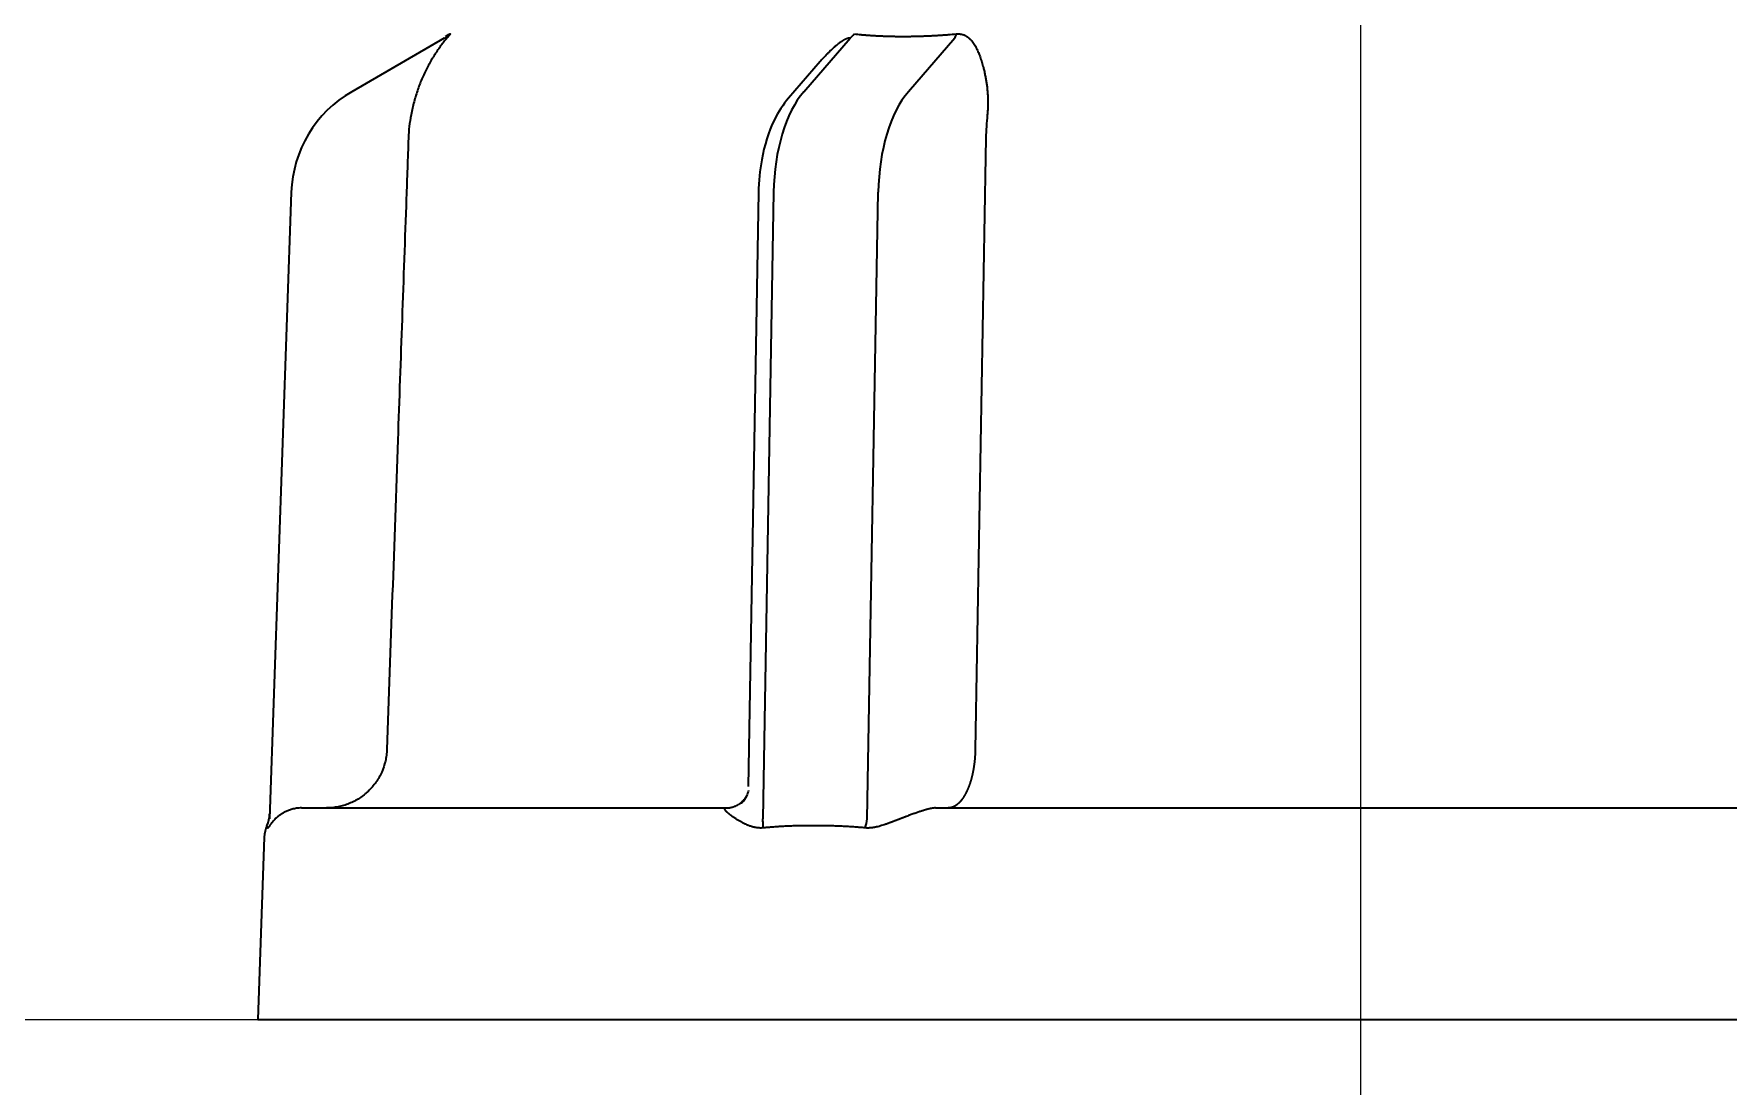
# Model space of a CAD drawing. Extents: x 6569 to 10251, y -294 to 3100.
# Drawn here: x 8575.81 to 8603.85, y 2096.62 to 2114.04 of the extents above; entities that cross this region are included whole.
import ezdxf

# ---------------------------------------------------------------- set-up
doc = ezdxf.new("R2010")
doc.units = 0
doc.header["$LTSCALE"] = 5
doc.layers.get('0').update_dxf_attribs({"linetype": 'CONTINUOUS', "lineweight": 0})
doc.layers.add('1', color=7, linetype='CONTINUOUS', true_color=0xffffff)

msp = doc.modelspace()

# ---------------------------------------------------------------- linework, layer by layer
at = {"color": 4}
for p, q in [((8597.764, 2147.726), (8597.764, 2047.726)), ((8547.764, 2097.726), (8647.764, 2097.726))]:
    msp.add_line(p, q, dxfattribs=at)
at = {"layer": '1', "color": 7, "linetype": 'Continuous', "lineweight": 35}
for p, q in [((8582.597, 2113.964), (8581.066, 2113.08)), ((8582.619, 2113.996), (8582.671, 2114.024)), ((8588.549, 2113.08), (8589.315, 2113.964)), ((8591.047, 2113.964), (8590.281, 2113.08)), ((8588.819, 2113.578), (8588.296, 2112.975)), ((8580.067, 2111.418), (8579.705, 2101.048)), ((8587.8, 2111.409), (8587.628, 2101.58)), ((8588.05, 2111.418), (8587.869, 2101.048)), ((8589.601, 2101.048), (8589.782, 2111.418)), ((8580.233, 2101.226), (8587.267, 2101.226)), ((8590.731, 2101.226), (8604.798, 2101.226)), ((8579.675, 2100.896), (8579.664, 2100.932)), ((8579.62, 2100.744), (8579.514, 2097.726)), ((8579.514, 2097.726), (8597.764, 2097.726)), ((8597.764, 2097.726), (8616.014, 2097.726))]:
    msp.add_line(p, q, dxfattribs=at)
for centre, radius, start in [((8582.066, 2111.348), 2, 120), ((8580.119, 2100.726), 0.5, 155.7765)]:
    msp.add_arc(centre, radius, start, 178, dxfattribs=at)
for centre, major_axis, ratio, start_param, end_param in [((8582.347, 2114.397), (-0.25, 0.433), 0.982349, 3.141593, 3.382721), ((8589.189, 2114.398), (0.06, 0.497), 0.631469, 3.734247, 3.975077), ((8590.922, 2114.397), (-0.05, 0.498), 0.350879, 3.622309, 3.863433), ((8589.049, 2111.348), (0, 2), 0.5, 0.523599, 1.53589), ((8590.781, 2111.348), (0, 2), 0.5, 0.523599, 1.53589), ((8579.208, 2101.138), (0.354, 0.354), 1, 5.072143, 5.481843)]:
    msp.add_ellipse(centre, major_axis=major_axis, ratio=ratio, start_param=start_param, end_param=end_param, dxfattribs=at)
for points, knots in [([(8582.689, 2114.025), (8582.686, 2114.02), (8582.682, 2114.015), (8582.672, 2114.002), (8582.666, 2113.995), (8582.653, 2113.98), (8582.646, 2113.972), (8582.632, 2113.955), (8582.625, 2113.946), (8582.601, 2113.917), (8582.585, 2113.897), (8582.552, 2113.854), (8582.535, 2113.832), (8582.502, 2113.785), (8582.485, 2113.761), (8582.451, 2113.711), (8582.435, 2113.686), (8582.386, 2113.607), (8582.355, 2113.553), (8582.294, 2113.438), (8582.265, 2113.378), (8582.224, 2113.283), (8582.211, 2113.251), (8582.186, 2113.186), (8582.173, 2113.153), (8582.139, 2113.052), (8582.118, 2112.984), (8582.089, 2112.877), (8582.08, 2112.841), (8582.063, 2112.769), (8582.056, 2112.732), (8582.049, 2112.695)], [0, 0, 0, 0, 0.03125, 0.03125, 0.0625, 0.0625, 0.09375, 0.09375, 0.125, 0.125, 0.1875, 0.1875, 0.25, 0.25, 0.3125, 0.3125, 0.375, 0.375, 0.5, 0.5, 0.625, 0.625, 0.6875, 0.6875, 0.75, 0.75, 0.875, 0.875, 0.9375, 0.9375, 1, 1, 1, 1]), ([(8582.691, 2114.035), (8582.692, 2114.036), (8582.692, 2114.036), (8582.693, 2114.036), (8582.694, 2114.037), (8582.695, 2114.037), (8582.695, 2114.036), (8582.695, 2114.036), (8582.695, 2114.036), (8582.695, 2114.035), (8582.695, 2114.034), (8582.694, 2114.033), (8582.694, 2114.032), (8582.693, 2114.03), (8582.692, 2114.028), (8582.69, 2114.027), (8582.689, 2114.025), (8582.689, 2114.024)], [0, 0, 0, 0, 0.064705, 0.129409, 0.194181, 0.259085, 0.324187, 0.389554, 0.455249, 0.521337, 0.587879, 0.654936, 0.722569, 0.790837, 0.859794, 0.929498, 1, 1, 1, 1]), ([(8589.315, 2113.964), (8589.313, 2113.965), (8589.309, 2113.965), (8589.303, 2113.966), (8589.297, 2113.966), (8589.289, 2113.965), (8589.282, 2113.963), (8589.273, 2113.961), (8589.265, 2113.958), (8589.255, 2113.955), (8589.246, 2113.951), (8589.235, 2113.946), (8589.224, 2113.94), (8589.213, 2113.934), (8589.201, 2113.927), (8589.189, 2113.92), (8589.176, 2113.911), (8589.163, 2113.902), (8589.149, 2113.892), (8589.135, 2113.882), (8589.12, 2113.871), (8589.105, 2113.859), (8589.089, 2113.846), (8589.073, 2113.833), (8589.056, 2113.818), (8589.039, 2113.803), (8589.023, 2113.789), (8589.005, 2113.772), (8588.984, 2113.753), (8588.957, 2113.726), (8588.924, 2113.693), (8588.885, 2113.652), (8588.85, 2113.613), (8588.827, 2113.587), (8588.818, 2113.578)], [0, 0, 0, 0, 0.011196, 0.022245, 0.033363, 0.044763, 0.056639, 0.069167, 0.082495, 0.096747, 0.112024, 0.128408, 0.145965, 0.164751, 0.184809, 0.206175, 0.22888, 0.252949, 0.278402, 0.305258, 0.333531, 0.363235, 0.394381, 0.426978, 0.461034, 0.496558, 0.533556, 0.565127, 0.611078, 0.67141, 0.746123, 0.835219, 0.938696, 1, 1, 1, 1]), ([(8589.497, 2114.024), (8589.506, 2114.024), (8589.526, 2114.022), (8589.555, 2114.02), (8589.584, 2114.017), (8589.613, 2114.015), (8589.643, 2114.013), (8589.672, 2114.011), (8589.702, 2114.01), (8589.732, 2114.008), (8589.762, 2114.006), (8589.792, 2114.005), (8589.822, 2114.004), (8589.852, 2114.002), (8589.882, 2114.001), (8589.913, 2114), (8589.943, 2113.999), (8589.974, 2113.998), (8590.005, 2113.998), (8590.036, 2113.997), (8590.067, 2113.996), (8590.098, 2113.996), (8590.129, 2113.996), (8590.16, 2113.996), (8590.192, 2113.996), (8590.223, 2113.996), (8590.255, 2113.996), (8590.286, 2113.996), (8590.318, 2113.996), (8590.35, 2113.997), (8590.382, 2113.998), (8590.414, 2113.998), (8590.446, 2113.999), (8590.478, 2114), (8590.511, 2114.001), (8590.543, 2114.002), (8590.576, 2114.004), (8590.608, 2114.005), (8590.641, 2114.006), (8590.674, 2114.008), (8590.706, 2114.01), (8590.739, 2114.011), (8590.772, 2114.013), (8590.805, 2114.015), (8590.839, 2114.017), (8590.872, 2114.02), (8590.905, 2114.022), (8590.928, 2114.024), (8590.939, 2114.024)], [0, 0, 0, 0, 0.021779, 0.043552, 0.06532, 0.087084, 0.108843, 0.130598, 0.152348, 0.174095, 0.195838, 0.217578, 0.239315, 0.261049, 0.28278, 0.304509, 0.326236, 0.34796, 0.369683, 0.391405, 0.413126, 0.434845, 0.456564, 0.478282, 0.5, 0.521718, 0.543436, 0.565155, 0.586874, 0.608595, 0.630317, 0.65204, 0.673764, 0.695491, 0.71722, 0.738951, 0.760685, 0.782422, 0.804162, 0.825905, 0.847652, 0.869402, 0.891157, 0.912916, 0.93468, 0.956448, 0.978221, 1, 1, 1, 1]), ([(8591.074, 2114.035), (8591.077, 2114.036), (8591.082, 2114.036), (8591.09, 2114.036), (8591.098, 2114.037), (8591.106, 2114.037), (8591.113, 2114.036), (8591.121, 2114.036), (8591.129, 2114.036), (8591.136, 2114.035), (8591.143, 2114.034), (8591.151, 2114.033), (8591.158, 2114.032), (8591.165, 2114.03), (8591.172, 2114.028), (8591.18, 2114.027), (8591.184, 2114.025), (8591.187, 2114.024)], [0, 0, 0, 0, 0.064703, 0.129406, 0.194175, 0.259078, 0.32418, 0.389546, 0.455241, 0.521329, 0.587871, 0.654929, 0.722563, 0.790832, 0.859791, 0.929496, 1, 1, 1, 1]), ([(8591.187, 2114.024), (8591.189, 2114.024), (8591.193, 2114.022), (8591.199, 2114.02), (8591.205, 2114.018), (8591.211, 2114.015), (8591.218, 2114.012), (8591.224, 2114.009), (8591.23, 2114.006), (8591.236, 2114.002), (8591.242, 2113.998), (8591.248, 2113.994), (8591.254, 2113.99), (8591.261, 2113.986), (8591.267, 2113.981), (8591.273, 2113.976), (8591.279, 2113.971), (8591.285, 2113.966), (8591.291, 2113.96), (8591.297, 2113.954), (8591.303, 2113.948), (8591.31, 2113.942), (8591.316, 2113.935), (8591.328, 2113.921), (8591.346, 2113.899), (8591.368, 2113.868), (8591.39, 2113.834), (8591.414, 2113.789), (8591.441, 2113.73), (8591.469, 2113.655), (8591.496, 2113.571), (8591.516, 2113.499), (8591.53, 2113.445), (8591.538, 2113.412), (8591.545, 2113.378), (8591.552, 2113.345), (8591.559, 2113.311), (8591.565, 2113.277), (8591.57, 2113.243), (8591.575, 2113.209), (8591.58, 2113.175), (8591.584, 2113.141), (8591.587, 2113.107), (8591.59, 2113.072), (8591.593, 2113.038), (8591.594, 2113.004), (8591.596, 2112.969), (8591.597, 2112.935), (8591.597, 2112.901), (8591.596, 2112.866), (8591.596, 2112.832), (8591.594, 2112.798), (8591.592, 2112.763), (8591.59, 2112.729), (8591.587, 2112.706), (8591.586, 2112.695)], [0, 0, 0, 0, 0.004712, 0.009534, 0.014468, 0.019518, 0.02469, 0.029985, 0.035407, 0.04096, 0.046646, 0.052467, 0.058427, 0.064527, 0.070769, 0.077156, 0.083689, 0.09037, 0.0972, 0.104182, 0.111317, 0.118606, 0.126049, 0.13365, 0.16436, 0.195902, 0.228345, 0.261749, 0.318602, 0.379208, 0.44371, 0.512228, 0.53576, 0.559032, 0.582049, 0.604817, 0.627343, 0.649632, 0.671691, 0.693528, 0.715149, 0.736562, 0.757775, 0.778796, 0.799634, 0.820297, 0.840795, 0.861137, 0.881332, 0.901391, 0.921323, 0.94114, 0.960851, 0.980467, 1, 1, 1, 1]), ([(8588.296, 2112.975), (8588.206, 2112.867), (8588.014, 2112.574), (8587.845, 2112.024), (8587.803, 2111.599), (8587.8, 2111.409)], [0, 0, 0, 0, 0.282047, 0.696349, 1, 1, 1, 1]), ([(8582.005, 2112.313), (8581.994, 2111.98), (8581.982, 2111.647), (8581.923, 2109.981), (8581.876, 2108.649), (8581.769, 2105.608), (8581.709, 2103.9), (8581.649, 2102.191)], [0, 0, 0, 0, 0.098732, 0.098732, 0.493661, 0.493661, 1, 1, 1, 1]), ([(8581.649, 2102.191), (8581.648, 2102.159), (8581.646, 2102.127), (8581.639, 2102.079), (8581.637, 2102.063), (8581.631, 2102.031), (8581.628, 2102.016), (8581.609, 2101.937), (8581.589, 2101.877), (8581.55, 2101.789), (8581.536, 2101.761), (8581.512, 2101.719), (8581.504, 2101.705), (8581.486, 2101.678), (8581.477, 2101.664), (8581.431, 2101.599), (8581.39, 2101.551), (8581.333, 2101.495), (8581.321, 2101.484), (8581.297, 2101.463), (8581.284, 2101.453), (8581.246, 2101.423), (8581.22, 2101.404), (8581.14, 2101.352), (8581.084, 2101.323), (8580.995, 2101.287), (8580.964, 2101.276), (8580.903, 2101.258), (8580.872, 2101.25), (8580.778, 2101.232), (8580.715, 2101.226), (8580.65, 2101.226)], [0, 0, 0, 0, 0.0625, 0.0625, 0.09375, 0.09375, 0.125, 0.125, 0.25, 0.25, 0.3125, 0.3125, 0.34375, 0.34375, 0.375, 0.375, 0.5, 0.5, 0.53125, 0.53125, 0.5625, 0.5625, 0.625, 0.625, 0.75, 0.75, 0.8125, 0.8125, 0.875, 0.875, 1, 1, 1, 1]), ([(8591.387, 2102.191), (8591.387, 2102.189), (8591.387, 2102.183), (8591.387, 2102.175), (8591.387, 2102.167), (8591.386, 2102.159), (8591.386, 2102.151), (8591.386, 2102.142), (8591.386, 2102.134), (8591.385, 2102.126), (8591.385, 2102.117), (8591.384, 2102.109), (8591.384, 2102.101), (8591.383, 2102.092), (8591.383, 2102.083), (8591.382, 2102.075), (8591.381, 2102.066), (8591.381, 2102.057), (8591.38, 2102.049), (8591.379, 2102.04), (8591.379, 2102.031), (8591.378, 2102.022), (8591.377, 2102.013), (8591.376, 2102.004), (8591.375, 2101.995), (8591.374, 2101.986), (8591.373, 2101.977), (8591.372, 2101.968), (8591.371, 2101.959), (8591.369, 2101.95), (8591.368, 2101.941), (8591.367, 2101.932), (8591.366, 2101.922), (8591.364, 2101.913), (8591.363, 2101.904), (8591.361, 2101.895), (8591.36, 2101.885), (8591.358, 2101.876), (8591.357, 2101.867), (8591.355, 2101.857), (8591.353, 2101.848), (8591.351, 2101.838), (8591.35, 2101.829), (8591.348, 2101.82), (8591.346, 2101.81), (8591.344, 2101.801), (8591.342, 2101.791), (8591.34, 2101.782), (8591.338, 2101.772), (8591.335, 2101.763), (8591.333, 2101.754), (8591.331, 2101.744), (8591.328, 2101.735), (8591.326, 2101.725), (8591.324, 2101.716), (8591.321, 2101.707), (8591.318, 2101.697), (8591.316, 2101.688), (8591.313, 2101.679), (8591.31, 2101.669), (8591.307, 2101.66), (8591.304, 2101.651), (8591.302, 2101.642), (8591.299, 2101.632), (8591.295, 2101.623), (8591.292, 2101.614), (8591.289, 2101.605), (8591.286, 2101.596), (8591.283, 2101.587), (8591.279, 2101.578), (8591.276, 2101.569), (8591.272, 2101.56), (8591.269, 2101.551), (8591.265, 2101.543), (8591.261, 2101.534), (8591.258, 2101.525), (8591.254, 2101.517), (8591.25, 2101.508), (8591.246, 2101.5), (8591.242, 2101.491), (8591.238, 2101.483), (8591.234, 2101.475), (8591.23, 2101.467), (8591.225, 2101.458), (8591.221, 2101.45), (8591.217, 2101.443), (8591.212, 2101.435), (8591.208, 2101.427), (8591.203, 2101.419), (8591.198, 2101.412), (8591.194, 2101.405), (8591.189, 2101.397), (8591.184, 2101.39), (8591.179, 2101.383), (8591.174, 2101.376), (8591.169, 2101.369), (8591.164, 2101.362), (8591.159, 2101.356), (8591.154, 2101.349), (8591.149, 2101.343), (8591.143, 2101.337), (8591.138, 2101.331), (8591.133, 2101.325), (8591.127, 2101.319), (8591.122, 2101.313), (8591.116, 2101.308), (8591.11, 2101.302), (8591.105, 2101.297), (8591.099, 2101.292), (8591.093, 2101.287), (8591.087, 2101.282), (8591.081, 2101.278), (8591.075, 2101.273), (8591.069, 2101.269), (8591.063, 2101.265), (8591.057, 2101.261), (8591.051, 2101.258), (8591.045, 2101.254), (8591.038, 2101.251), (8591.032, 2101.248), (8591.026, 2101.245), (8591.019, 2101.242), (8591.013, 2101.24), (8591.006, 2101.237), (8591, 2101.235), (8590.993, 2101.233), (8590.987, 2101.232), (8590.98, 2101.23), (8590.973, 2101.229), (8590.967, 2101.228), (8590.96, 2101.227), (8590.953, 2101.227), (8590.946, 2101.226), (8590.942, 2101.226), (8590.939, 2101.226)], [0, 0, 0, 0, 0.005202, 0.01044, 0.015714, 0.021025, 0.026371, 0.031754, 0.037173, 0.042628, 0.048119, 0.053646, 0.05921, 0.06481, 0.070446, 0.076118, 0.081826, 0.087571, 0.093352, 0.099169, 0.105022, 0.110911, 0.116837, 0.122798, 0.128796, 0.134831, 0.140901, 0.147008, 0.15315, 0.159329, 0.165545, 0.171796, 0.178084, 0.184408, 0.190768, 0.197164, 0.203597, 0.210066, 0.216571, 0.223112, 0.22969, 0.236304, 0.242954, 0.24964, 0.256363, 0.263122, 0.269917, 0.276748, 0.283615, 0.290519, 0.297459, 0.304436, 0.311448, 0.318497, 0.325582, 0.332703, 0.339861, 0.347055, 0.354285, 0.361551, 0.368854, 0.376193, 0.383568, 0.39098, 0.398428, 0.405912, 0.413432, 0.420988, 0.428581, 0.43621, 0.443876, 0.451578, 0.459316, 0.46709, 0.474901, 0.482747, 0.490631, 0.49855, 0.506506, 0.514498, 0.522526, 0.530591, 0.538692, 0.546829, 0.555002, 0.563212, 0.571458, 0.579741, 0.58806, 0.596415, 0.604806, 0.613234, 0.621698, 0.630198, 0.638734, 0.647307, 0.655917, 0.664562, 0.673244, 0.681962, 0.690717, 0.699507, 0.708335, 0.717198, 0.726098, 0.735034, 0.744006, 0.753015, 0.76206, 0.771142, 0.78026, 0.789414, 0.798604, 0.807831, 0.817094, 0.826394, 0.835729, 0.845102, 0.85451, 0.863955, 0.873436, 0.882954, 0.892508, 0.902098, 0.911724, 0.921387, 0.931087, 0.940822, 0.950594, 0.960403, 0.970248, 0.980129, 0.990046, 1, 1, 1, 1]), ([(8587.632, 2101.517), (8587.627, 2101.484), (8587.603, 2101.418), (8587.553, 2101.334), (8587.505, 2101.3), (8587.493, 2101.292)], [0, 0, 0, 0, 0.407874, 0.854533, 1, 1, 1, 1]), ([(8580.233, 2101.226), (8580.219, 2101.226), (8580.206, 2101.226), (8580.179, 2101.224), (8580.167, 2101.222), (8580.142, 2101.218), (8580.129, 2101.216), (8580.106, 2101.211), (8580.094, 2101.208), (8580.061, 2101.199), (8580.041, 2101.192), (8580.012, 2101.181), (8580.002, 2101.177), (8579.984, 2101.169), (8579.975, 2101.165), (8579.95, 2101.152), (8579.934, 2101.144), (8579.905, 2101.126), (8579.891, 2101.116), (8579.864, 2101.098), (8579.852, 2101.088), (8579.829, 2101.069), (8579.818, 2101.059), (8579.787, 2101.03), (8579.769, 2101.011), (8579.738, 2100.974), (8579.725, 2100.956), (8579.708, 2100.932), (8579.703, 2100.925), (8579.694, 2100.912), (8579.69, 2100.906), (8579.684, 2100.898), (8579.681, 2100.895), (8579.677, 2100.893), (8579.676, 2100.893), (8579.675, 2100.896)], [0, 0, 0, 0, 0.03125, 0.03125, 0.0625, 0.0625, 0.09375, 0.09375, 0.125, 0.125, 0.1875, 0.1875, 0.21875, 0.21875, 0.25, 0.25, 0.3125, 0.3125, 0.375, 0.375, 0.4375, 0.4375, 0.5, 0.5, 0.625, 0.625, 0.75, 0.75, 0.8125, 0.8125, 0.875, 0.875, 0.9375, 0.9375, 1, 1, 1, 1]), ([(8587.365, 2101.086), (8587.362, 2101.088), (8587.356, 2101.093), (8587.347, 2101.099), (8587.338, 2101.106), (8587.33, 2101.112), (8587.322, 2101.118), (8587.315, 2101.124), (8587.308, 2101.13), (8587.301, 2101.136), (8587.295, 2101.141), (8587.289, 2101.147), (8587.283, 2101.152), (8587.278, 2101.157), (8587.273, 2101.162), (8587.268, 2101.166), (8587.264, 2101.171), (8587.26, 2101.175), (8587.257, 2101.179), (8587.254, 2101.183), (8587.251, 2101.187), (8587.249, 2101.191), (8587.247, 2101.194), (8587.245, 2101.198), (8587.243, 2101.201), (8587.242, 2101.204), (8587.241, 2101.206), (8587.241, 2101.209), (8587.241, 2101.211), (8587.241, 2101.213), (8587.241, 2101.215), (8587.242, 2101.217), (8587.243, 2101.219), (8587.245, 2101.221), (8587.246, 2101.222), (8587.248, 2101.223), (8587.251, 2101.224), (8587.253, 2101.225), (8587.256, 2101.225), (8587.259, 2101.226), (8587.263, 2101.226), (8587.265, 2101.226), (8587.267, 2101.226)], [0, 0, 0, 0, 0.035073, 0.069552, 0.103441, 0.136743, 0.169461, 0.201601, 0.233165, 0.264159, 0.294588, 0.324455, 0.353767, 0.382529, 0.410747, 0.438426, 0.465574, 0.492197, 0.518301, 0.543896, 0.568988, 0.593586, 0.6177, 0.641338, 0.66451, 0.687227, 0.7095, 0.731341, 0.752762, 0.773776, 0.794397, 0.81464, 0.834519, 0.854051, 0.873253, 0.892142, 0.910736, 0.929056, 0.947121, 0.964952, 0.982571, 1, 1, 1, 1]), ([(8587.267, 2101.226), (8587.267, 2101.226), (8587.268, 2101.226), (8587.269, 2101.226), (8587.271, 2101.226), (8587.274, 2101.226), (8587.277, 2101.226), (8587.281, 2101.226), (8587.285, 2101.227), (8587.29, 2101.227), (8587.295, 2101.227), (8587.301, 2101.228), (8587.308, 2101.228), (8587.315, 2101.229), (8587.323, 2101.23), (8587.332, 2101.232), (8587.341, 2101.234), (8587.35, 2101.236), (8587.36, 2101.238), (8587.371, 2101.241), (8587.382, 2101.244), (8587.393, 2101.248), (8587.405, 2101.253), (8587.418, 2101.258), (8587.431, 2101.264), (8587.444, 2101.27), (8587.457, 2101.278), (8587.471, 2101.286), (8587.485, 2101.295), (8587.5, 2101.305), (8587.514, 2101.317), (8587.529, 2101.329), (8587.543, 2101.342), (8587.557, 2101.357), (8587.567, 2101.367), (8587.571, 2101.373)], [0, 0, 0, 0, 0.002611, 0.00694, 0.012997, 0.020783, 0.0303, 0.041547, 0.054527, 0.069238, 0.085681, 0.103857, 0.123764, 0.145404, 0.168776, 0.19388, 0.220716, 0.249285, 0.279587, 0.31162, 0.345386, 0.380884, 0.418115, 0.457078, 0.497773, 0.540201, 0.58436, 0.630253, 0.677877, 0.727234, 0.778323, 0.831144, 0.885697, 0.941982, 1, 1, 1, 1]), ([(8590.731, 2101.226), (8590.729, 2101.226), (8590.726, 2101.226), (8590.721, 2101.226), (8590.716, 2101.226), (8590.71, 2101.225), (8590.705, 2101.225), (8590.699, 2101.224), (8590.693, 2101.223), (8590.686, 2101.222), (8590.68, 2101.221), (8590.673, 2101.22), (8590.666, 2101.219), (8590.658, 2101.217), (8590.651, 2101.216), (8590.643, 2101.214), (8590.635, 2101.212), (8590.627, 2101.211), (8590.618, 2101.209), (8590.609, 2101.206), (8590.6, 2101.204), (8590.591, 2101.202), (8590.582, 2101.199), (8590.572, 2101.196), (8590.562, 2101.194), (8590.552, 2101.191), (8590.542, 2101.188), (8590.527, 2101.183), (8590.507, 2101.177), (8590.482, 2101.169), (8590.457, 2101.16), (8590.43, 2101.151), (8590.402, 2101.142), (8590.373, 2101.131), (8590.344, 2101.121), (8590.313, 2101.11), (8590.282, 2101.098), (8590.261, 2101.09), (8590.25, 2101.086)], [0, 0, 0, 0, 0.014379, 0.028904, 0.043589, 0.058446, 0.073488, 0.088728, 0.104176, 0.119845, 0.135744, 0.151885, 0.168277, 0.184931, 0.201854, 0.219056, 0.236545, 0.254329, 0.272417, 0.290814, 0.309528, 0.328566, 0.347934, 0.367637, 0.387683, 0.408076, 0.428821, 0.449923, 0.497367, 0.546389, 0.597035, 0.649344, 0.703354, 0.759099, 0.816609, 0.875912, 0.937034, 1, 1, 1, 1]), ([(8587.876, 2100.896), (8587.873, 2100.895), (8587.867, 2100.895), (8587.857, 2100.894), (8587.848, 2100.894), (8587.839, 2100.894), (8587.829, 2100.894), (8587.82, 2100.894), (8587.81, 2100.894), (8587.801, 2100.895), (8587.791, 2100.896), (8587.781, 2100.897), (8587.772, 2100.898), (8587.762, 2100.9), (8587.752, 2100.901), (8587.742, 2100.903), (8587.732, 2100.905), (8587.722, 2100.908), (8587.712, 2100.91), (8587.702, 2100.913), (8587.692, 2100.916), (8587.682, 2100.919), (8587.671, 2100.922), (8587.661, 2100.925), (8587.651, 2100.929), (8587.64, 2100.933), (8587.63, 2100.937), (8587.62, 2100.941), (8587.609, 2100.945), (8587.599, 2100.95), (8587.589, 2100.955), (8587.578, 2100.96), (8587.563, 2100.967), (8587.544, 2100.976), (8587.522, 2100.988), (8587.5, 2101), (8587.478, 2101.012), (8587.458, 2101.025), (8587.438, 2101.037), (8587.418, 2101.049), (8587.4, 2101.062), (8587.382, 2101.074), (8587.371, 2101.082), (8587.365, 2101.086)], [0, 0, 0, 0, 0.014414, 0.028974, 0.043684, 0.058551, 0.073581, 0.088779, 0.104152, 0.119704, 0.13544, 0.151365, 0.167484, 0.183801, 0.200322, 0.217049, 0.233988, 0.251142, 0.268514, 0.286109, 0.303929, 0.321979, 0.34026, 0.358778, 0.377533, 0.39653, 0.41577, 0.435257, 0.454992, 0.474978, 0.495218, 0.515714, 0.536467, 0.583885, 0.63104, 0.677944, 0.724604, 0.77103, 0.817232, 0.86322, 0.909004, 0.954594, 1, 1, 1, 1]), ([(8589.564, 2100.896), (8589.55, 2100.897), (8589.523, 2100.9), (8589.482, 2100.903), (8589.441, 2100.907), (8589.399, 2100.91), (8589.356, 2100.913), (8589.313, 2100.915), (8589.27, 2100.918), (8589.226, 2100.92), (8589.182, 2100.922), (8589.137, 2100.924), (8589.092, 2100.926), (8589.046, 2100.927), (8589, 2100.929), (8588.954, 2100.93), (8588.907, 2100.931), (8588.859, 2100.931), (8588.811, 2100.932), (8588.763, 2100.932), (8588.702, 2100.932), (8588.631, 2100.932), (8588.548, 2100.931), (8588.467, 2100.93), (8588.388, 2100.928), (8588.31, 2100.925), (8588.234, 2100.922), (8588.16, 2100.918), (8588.086, 2100.913), (8588.015, 2100.908), (8587.945, 2100.902), (8587.899, 2100.898), (8587.876, 2100.896)], [0, 0, 0, 0, 0.023767, 0.047813, 0.072139, 0.096746, 0.121634, 0.146804, 0.172257, 0.197993, 0.224014, 0.25032, 0.276911, 0.303788, 0.330952, 0.358404, 0.386144, 0.414172, 0.44249, 0.471098, 0.499996, 0.549727, 0.598592, 0.646596, 0.693742, 0.740031, 0.785469, 0.830058, 0.873802, 0.916704, 0.958769, 1, 1, 1, 1]), ([(8590.25, 2101.086), (8590.244, 2101.083), (8590.232, 2101.079), (8590.214, 2101.072), (8590.195, 2101.065), (8590.177, 2101.058), (8590.159, 2101.051), (8590.141, 2101.044), (8590.124, 2101.037), (8590.106, 2101.03), (8590.088, 2101.023), (8590.07, 2101.017), (8590.052, 2101.01), (8590.035, 2101.003), (8590.017, 2100.996), (8589.999, 2100.99), (8589.982, 2100.983), (8589.964, 2100.977), (8589.947, 2100.97), (8589.919, 2100.961), (8589.883, 2100.948), (8589.838, 2100.934), (8589.796, 2100.921), (8589.76, 2100.912), (8589.732, 2100.906), (8589.71, 2100.902), (8589.688, 2100.899), (8589.666, 2100.896), (8589.645, 2100.894), (8589.624, 2100.894), (8589.604, 2100.893), (8589.584, 2100.894), (8589.571, 2100.895), (8589.564, 2100.896)], [0, 0, 0, 0, 0.025953, 0.051868, 0.077745, 0.103588, 0.129396, 0.155172, 0.180918, 0.206634, 0.232323, 0.257987, 0.283627, 0.309244, 0.334841, 0.360418, 0.385979, 0.411523, 0.437054, 0.462572, 0.530757, 0.596034, 0.658483, 0.718197, 0.751135, 0.783581, 0.815569, 0.847136, 0.878317, 0.909154, 0.939685, 0.969953, 1, 1, 1, 1])]:
    msp.add_open_spline(points, degree=3, knots=knots, dxfattribs=at)
for points in [[(8582.671, 2114.025), (8582.677, 2114.028), (8582.684, 2114.031), (8582.691, 2114.035)], [(8589.381, 2114.035), (8589.42, 2114.032), (8589.458, 2114.028), (8589.497, 2114.024)], [(8590.939, 2114.024), (8590.984, 2114.028), (8591.029, 2114.032), (8591.074, 2114.035)], [(8582.049, 2112.695), (8582.024, 2112.569), (8582.01, 2112.442), (8582.005, 2112.313)], [(8591.586, 2112.695), (8591.574, 2112.569), (8591.566, 2112.441), (8591.564, 2112.313)], [(8591.564, 2112.313), (8591.505, 2108.939), (8591.446, 2105.565), (8591.387, 2102.191)], [(8587.876, 2100.896), (8587.877, 2100.92), (8587.877, 2100.97), (8587.872, 2101.022), (8587.869, 2101.048)], [(8589.564, 2100.896), (8589.58, 2100.944), (8589.593, 2100.996), (8589.601, 2101.048)]]:
    msp.add_open_spline(points, degree=3, dxfattribs=at)

doc.saveas('drawing.dxf')
